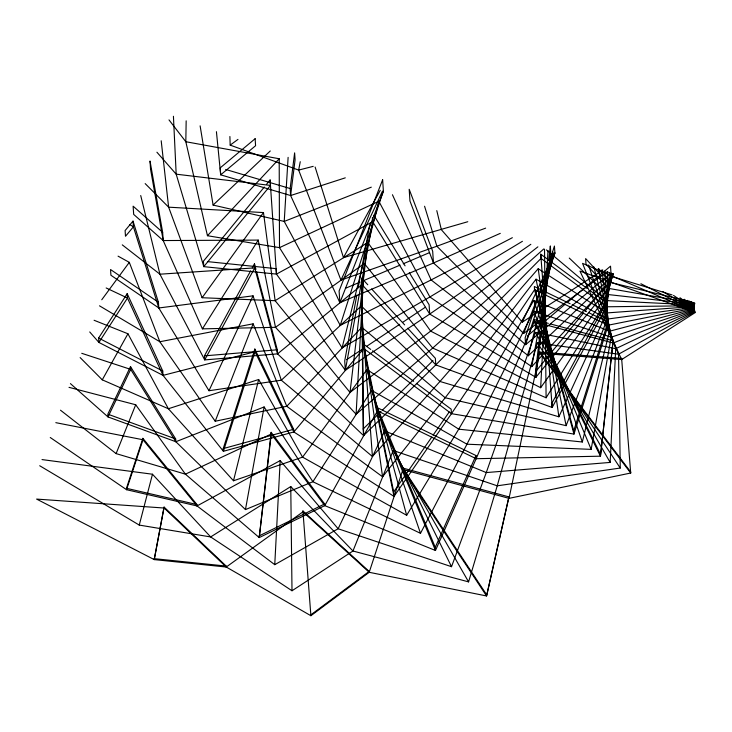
<?xml version="1.0" encoding="UTF-8"?>
<svg xmlns="http://www.w3.org/2000/svg" width="732" height="732" viewBox="0 0 732 732"><rect width="100%" height="100%" fill="white"/><g stroke="black" fill="none" stroke-linecap="round" stroke-linejoin="round"><path stroke-width="1.1" d="M607.523 271.782L607.212 319.106L566.138 425.667L445.193 397.76L361.809 327.296L286.752 406.278L215.217 421.239L159.832 341.743L129.299 262.349L118.062 256.154M186.166 120.844L185.818 141.724L207.449 235.722L279.505 247.645L378.837 201.263L429.876 296.982L531.752 366.668L609.857 282.342L613.334 273.869L608.438 288.362L535.87 377.337L429.721 314.065L372.661 221.695L372.387 217.55M50.261 437.516L126.545 489.708L197.036 505.94L196.935 504.54L142.886 438.34L142.978 439.749L197.036 505.94L274.756 564.683L338.138 528.76L384.721 430.928L486.268 472.579L610.168 462.423L615.722 348.697L588.61 265.011M274.756 564.683L280.173 460.602L197.036 505.94M356.109 414.23L364.262 263.511L275.488 327.314L202.407 328.86L163.199 240.553L150.554 169.22L150.014 161.003L162.65 232.337L163.199 240.553L258.222 240.096L275.488 327.314L356.109 414.23L432.685 348.084L543.766 248.944M161.196 140.764L168.625 207.174L202.096 297.732L275.131 300.696L367.793 242.475L430.654 331.12L540.655 387.713L547.984 250.454M288.115 157.362L284.226 221.421L340.243 325.347L431.13 279.935L512.363 237.699M609.527 272.505L606.672 312.948L558.873 416.792L439.969 381.473L361.26 305.994L281.317 380.21L208.977 390.732L158.798 307.98L133.407 226.829L133.023 221.101L125.108 230.553L125.492 236.271L133.407 226.829L129.866 224.578M69.018 387.347L135.704 404.759L185.406 474.162L259.22 537.59L324.761 505.638L324.651 503.955L271.169 432.338L271.279 434.03L324.761 505.638L435.476 550.491L476.166 458.699L475.956 455.533L377.282 407.687L377.492 410.862L476.166 458.699L600.45 456.192L613.123 340.801L550.51 323.965M613.123 340.801L600.45 456.192L534.186 321.751L534.04 319.536L548.314 323.37M60.481 410.195L116.114 453.611L185.406 474.162L271.279 434.03L259.22 537.59L271.169 432.338M537.883 246.84L430.654 331.12L350.015 392.425L367.793 242.475M548.597 260.683L550.336 245.943L550.702 251.433L535.87 377.337L535.504 371.847L540.179 332.145M540.582 328.741L544.727 293.578M544.992 291.309L546.465 278.837M547.527 269.76L548.332 262.953M345.284 177.839L290.622 195.535L290.156 188.545L294.621 152.869L295.088 159.86L290.622 195.535L339.877 302.719L433.472 262.998L500.276 233.362M361.718 279.194L362.084 284.702L435.796 364.893L552.175 407.477L606.517 306.781L611.083 273.054M673.522 295.426L694.458 309.545L611.183 337.187L533.619 311.091L466.97 444.205L420.497 533.326L312.884 481.729L264.106 406.955L175.854 441.725L108.016 416.947L107.833 414.156L130.497 366.595L130.68 369.385L175.854 441.725L245.449 509.591L312.884 481.729L371.572 390.376L466.97 444.205L591.154 449.375L611.183 337.187L598.3 268.479M245.449 509.591L264.106 406.955M531.752 366.668L552.733 252.156M356.832 295.033L344.708 360.949L345.321 370.282L429.721 314.065L530.837 244.314M358.268 287.209L369.779 224.651M300.257 161.708L298.656 170.089L340.947 280.118L436.885 246.236L485.655 228.128M302.984 511.824L226.252 567.026L154.223 559.596L164.087 507.084L226.188 566.083L226.252 567.026L310.89 615.722L369.202 572.296L402.939 469.532L402.838 468.077L508.941 496.9L486.57 595.967L369.202 572.296L302.984 511.824L302.929 510.963L369.148 571.436L369.202 572.296M612.227 273.466L606.764 300.614L546.099 397.778L432.685 348.084L364.262 263.511M509.033 498.355L539.841 352.083L621.624 358.415L630.7 473.028L509.033 498.355L402.939 469.532L486.57 595.967L508.941 496.9M94.089 320.268L127.935 333.765L168.378 408.749L233.49 480.778L302.563 457.134L366.979 369.568L458.726 429.181L582.315 442L609.472 331.248L601.969 269.797M233.49 480.778L258.671 379.496L168.378 408.749L102.27 379.835L80.145 357.582M168.991 119.892L185.818 141.724L279.194 158.752L279.505 247.645L342.073 347.892L378.837 201.263M392.443 194.739L431.13 279.935L528.33 355.779L554.115 252.65M152.476 474.226L210.66 536.94L290.76 486.56L352.97 551.004L468.581 581.876L497.238 485.819L537.325 342.86L618.54 354.224L695.098 311.74L582.553 263.355L618.54 354.224L620.26 468.041L497.238 485.819L393.212 450.509L352.97 551.004L292.004 590.761L210.66 536.94L139.263 525.082L152.476 474.226L42.017 459.586M370.721 349.429L363.411 344.003L363.713 348.505L451.452 413.681L573.97 434.085L573.751 430.828L607.249 324.13M605.025 270.886L608.146 325.209L573.97 434.085L534.552 289.762L534.342 286.505L570.109 303.743M379.011 420.195L393.697 491.904L393.999 496.406L363.713 348.505L293.843 431.953L223.406 451.296L223.223 448.606L254.828 349.054L293.66 429.263L293.843 431.953L393.999 496.406L451.452 413.681L534.552 289.762L608.146 325.209L694.265 308.026L684.264 299.278M340.243 325.347L383.083 191.381M548.57 264.417L525.146 337.836L525.603 344.699L610.973 273.018L610.525 266.155L600.066 274.93M549.604 261.178L554.426 246.062L554.883 252.924L525.603 344.699L433.472 262.998L409.966 201.016L409.188 189.286L432.685 251.277L433.472 262.998M55.815 422.666L142.978 439.749L126.545 489.708L126.453 488.299L142.886 438.34M640.884 283.732L694.842 311.027L615.722 348.697L535.421 332.355L486.268 472.579L451.525 566.696L338.138 528.76L280.173 460.602M215.217 421.239L253.126 323.818L159.832 341.743L99.497 305.82M424.569 206.241L436.885 246.236L523.6 333.463L555.039 252.979M116.114 453.611L135.704 404.759M476.166 458.699L534.186 321.751L613.27 343.015L694.622 310.286L662.661 291.537M324.761 505.638L377.492 410.862L435.476 550.491L435.266 547.326L475.956 455.533M208.977 390.732L253.043 295.829L158.798 307.98L110.916 275.25L110.541 269.532L158.414 302.252L158.798 307.98M436.794 210.624L441.369 229.72L522.319 322.135L554.6 252.824M340.947 280.118L382.461 191.162M599.874 297.851L606.242 302.554L551.901 403.259L552.175 407.477L540.747 254.187L587.137 288.454M540.747 254.187L541.03 258.414L435.796 364.893L363.584 435.613L362.084 284.702L277.556 353.858L204.704 359.906L204.438 355.862L250.655 270.84M252.293 267.839L254.462 263.84L255.925 269.349M315.126 167.042L343.464 257.618L380.21 190.357M102.27 379.835L127.935 333.765M679.991 297.741L694.339 308.785L609.472 331.248L533.747 300.413L458.726 429.181L406.663 515.282L302.563 457.134L258.671 379.496M202.407 328.86L258.222 240.096M293.843 431.953L255.011 351.744L163.035 375.379L98.921 342.448L98.628 338.056L127.185 293.651L162.742 370.996L163.035 375.379L223.406 451.296L255.011 351.744L254.828 349.054M393.697 491.904L431.788 437.059M433.079 435.192L449.219 411.96M540.655 387.713L607.414 294.465L612.977 273.731L611.659 276.422L528.33 355.779M202.096 297.732L263.474 212.573L168.625 207.174L145.174 183.604M101.766 299.754L129.299 262.349M687.302 300.367L694.247 307.248L607.212 319.106L536.044 279.185L445.193 397.76L382.562 476.788L286.752 406.278L253.126 323.818M535.504 371.847L583.642 312.829M585.078 311.063L595.857 297.851M597.294 296.085L605.922 285.517M264.307 187.026L203.423 261.196L203.78 266.649L276.467 274.107L372.661 221.695L345.321 370.282L276.467 274.107L270.108 179.962L266.485 184.382M689.553 301.172L694.284 306.488L606.672 312.948L538.203 268.717L439.969 381.473L372.414 456.493L281.317 380.21L253.043 295.829M207.449 235.722L279.194 158.752M254.462 263.84L254.736 267.885L277.556 353.858L363.584 435.613L363.145 429.007L380.997 411.53M382.616 409.938L432.923 360.675M371.298 187.163L284.226 221.421L213.094 205.07L270.273 150.966M527.763 335.64L541.698 323.937M543.446 322.473L565.223 304.192M566.961 302.728L583.514 288.829M585.261 287.365L598.328 276.394M369.148 571.436L310.835 614.862L310.89 615.722L302.929 510.963M523.6 333.463L607.267 271.691M313.214 166.356L298.656 170.089L230.187 145.119L237.973 139.4M346.602 359.687L364.618 347.682M366.512 346.419L399.709 324.303M402.554 322.409L425.31 307.248M522.319 322.135L602.839 270.108M522.428 241.304L429.876 296.982L342.073 347.892M259.11 535.906L324.651 503.955M345.403 288.326L360.126 282.076M363.282 280.731L400.093 265.112M403.24 263.776L429.538 252.613M467.785 221.723L343.464 257.618M223.223 448.606L293.66 429.263M204.438 355.862L277.291 349.805L277.556 353.858M541.03 258.414L606.517 306.781L694.357 305.729L691.283 301.785M207.961 261.663L276.101 268.653L276.467 274.107M154.168 558.653L226.188 566.083M601.109 275.333L585.627 258.579L585.984 264.069L608.438 288.362L694.878 303.478L694.631 302.984M126.453 488.299L196.935 504.54M691.74 301.95L609.857 282.342L598.703 268.626M225.685 169.458L290.156 188.545M290.622 195.535L220.68 174.838L216.425 131.687M672.049 294.895L611.659 276.422L608.64 272.185M81.746 353.309L130.68 369.385L108.016 416.947L70.418 383.605M108.885 414.541L175.662 438.935L175.854 441.725M106.167 287.96L127.478 298.034L163.035 375.379M572.159 304.722L586.469 311.622M588.51 312.601L607.926 321.952L608.146 325.209M98.628 338.056L162.742 370.996M39.711 465.744L139.263 525.082M589.864 290.467L598.053 296.515M372.551 350.784L413.681 381.335M416.426 383.376L451.159 409.17L451.452 413.681M122.281 244.863L159.924 274.198L204.704 359.906L254.736 267.885L159.924 274.198L140.718 195.535M546.429 249.896L606.764 300.614L694.485 304.97L692.646 302.279M162.65 232.337L133.123 206.177L133.672 214.394L163.199 240.553M226.252 567.026L164.151 508.026L36.6 499.087L154.223 559.596L164.087 507.084M569.267 258.076L607.414 294.465L694.659 304.219L693.735 302.673M604.202 278.691L608.072 282.872L608.438 288.362M361.645 278.096L367.784 284.775M371.627 288.957L404.64 324.871M407.715 328.22L435.357 358.287L435.796 364.893M156.913 152.21L176.183 174.179L203.78 266.649L270.465 185.425L176.183 174.179L173.429 116.278M89.725 331.944L98.921 342.448L127.478 298.034L127.185 293.651M350.015 392.425L275.131 300.696L263.474 212.573M539.841 352.083L630.627 471.893L630.7 473.028L539.914 353.227L621.697 359.549L695.4 312.454L579.964 271.096L621.697 359.549L621.624 358.415M537.325 342.86L620.26 468.041M402.838 468.077L486.478 594.512M130.497 366.595L175.662 438.935M373.842 215.272L405.08 265.835M409.28 272.643L429.098 304.722L429.721 314.065M535.421 332.355L610.168 462.423M393.212 450.509L468.581 581.876M534.04 319.536L600.304 453.977M384.721 430.928L451.525 566.696M533.619 311.091L591.154 449.375M377.282 407.687L435.266 547.326M533.747 300.413L582.315 442M371.572 390.376L420.497 533.326M133.023 221.101L158.414 302.252M535.238 289.817L573.751 430.828M366.979 369.568L406.663 515.282M256.511 271.554L277.291 349.805M593.881 266.896L613.27 343.015M536.044 279.185L566.138 425.667M363.411 344.003L378.554 417.954M200.12 125.84L213.094 205.07M538.203 268.717L558.873 416.792M361.809 327.296L382.562 476.788M361.26 305.994L372.414 456.493M270.108 179.962L270.41 184.51M606.242 302.554L606.517 306.781M229.894 136.509L230.187 145.119M290.76 486.56L292.004 590.761M544.517 249.209L546.099 397.778M361.69 282.671L361.773 290.677M361.791 292.956L362.386 352.412M362.45 359.266L363.145 429.007M382.635 179.779L339.099 290.997L339.877 302.719L383.412 191.5L382.635 179.779M255.129 138.723L220.222 167.848L220.68 174.838L255.587 145.714L255.129 138.723"/></g></svg>
